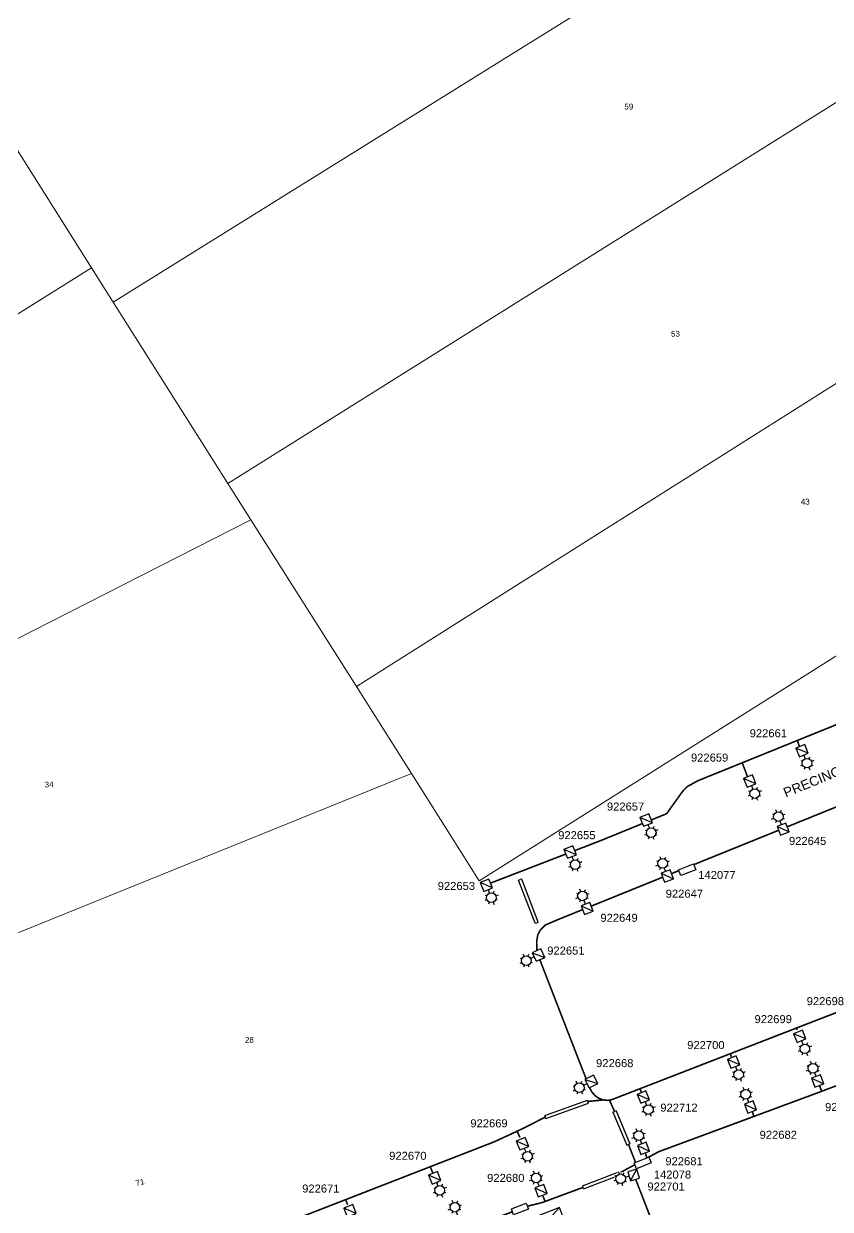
# Model space of a CAD drawing. Header units: metres. Extents: x 303957 to 307239, y 6268736 to 6272503.
# Drawn here: x 305574.5 to 305826.3, y 6269941.9 to 6270312.1 of the extents above; entities that cross this region are included whole.
import ezdxf
from ezdxf.enums import TextEntityAlignment as Align

# ---------------------------------------------------------------- set-up
doc = ezdxf.new("R2010")
doc.units = ezdxf.units.M
doc.linetypes.add('IE Trench LV', pattern=[6.5, 5, -1.5])
doc.layers.get('0').update_dxf_attribs({"color": 6})
doc.layers.add('Cadastre Land Parcels_SP_EXT', color=9, linetype='Continuous', lineweight=5)
doc.layers.add('Cadastre Roads_SP_EXT', color=9, linetype='Continuous', lineweight=5)
for name, color, linetype in [('Duct_SP_NEW', 2, 'Continuous'), ('Equip_SP_SL_NEW', 2, 'Continuous'), ('Sub_SP_NEW', 2, 'Continuous'), ('SupportsUG_SP_LV_NEW', 2, 'Continuous'), ('SupportsUG_SP_LV_SL_NEW', 2, 'Continuous'), ('Trench_SP_NEW', 2, 'Continuous')]:
    doc.layers.add(name, color=color, linetype=linetype)
doc.styles.add('POLE_LABEL', font='arial.ttf')
doc.styles.add('SL_LABEL', font='arial.ttf')
doc.styles.get("Standard").update_dxf_attribs({"font": 'arial.ttf'})
doc.linetypes.add('IE Trench HV', pattern='A,7,-0.2,["/",Standard,S=3,R=0,X=0.6,Y=-1.4],-2.5', length=9.7)

# ---------------------------------------------------------------- blocks, each defined once
blk = doc.blocks.new('*U48')
blk.add_wipeout([(-1.485, -1.485), (1.485, -1.485), (1.485, 1.485), (-1.485, 1.485)])
at = {"lineweight": -3}
blk.add_lwpolyline([(-1.485, -1.485), (1.485, -1.485), (1.485, 1.485), (-1.485, 1.485)], close=True, dxfattribs=at)
at = {"flags": 128}
blk.add_lwpolyline([(-1.485, 1.485), (1.485, -1.485)], dxfattribs=at)
at = {"style": 'POLE_LABEL', "flags": 9}
blk.add_attdef('STRUCTURE_PLANT_NUMBER', text='', height=0.2, dxfattribs=at).set_placement((1.5, 0.242), align=Align.MIDDLE_LEFT)
for tag, height, flags, p in [('STREET_CODE', 0.2, 9, (1.5, 0)), ('ASSET_NUM', 2.5, 8, (2, 2)), ('Z', 0.2, 1, (1.5, -2.8)), ('OWNED_BY', 0.2, 9, (1.5, -0.4)), ('OPERATED_BY', 0.2, 9, (1.5, -0.6)), ('STATE', 0.2, 9, (1.5, -1)), ('SUBURB', 0.2, 9, (1.5, -1.8)), ('STREETNAME', 0.2, 9, (1.5, -2)), ('COLUMN_TYPE', 0.2, 9, (1.5, -0.2)), ('USAGE', 0.2, 9, (1.5, -1.2)), ('MAINTAINED_BY', 0.2, 9, (1.5, -0.8)), ('LEGEND', 0.2, 9, (1.5, -1.4)), ('PARENT', 0.2, 9, (1.5, -1.6)), ('LOCATION', 0.2, 9, (1.5, -2.2)), ('NOTES', 0.2, 9, (1.5, -2.4)), ('LABEL_ALIGNMENT', 0.2, 9, (1.5, -2.6))]:
    blk.add_attdef(tag, text='', height=height, dxfattribs=dict(flags=flags)).set_placement(p, align=Align.MIDDLE_LEFT)
blk = doc.blocks.new('*U43')
for tag, height, flags, p in [('ORIENTATION', 0.2, 9, (0, -1.6)), ('OWNED_BY', 0.2, 9, (0, -1.8)), ('STATE', 0.2, 9, (0, -2)), ('CEXIST', 0.2, 9, (0, -2.4)), ('CNEW', 0.2, 9, (0, -2.6)), ('CNUMBER', 0.2, 9, (0, -2.8)), ('CREMOVE', 0.2, 9, (0, -3)), ('CREPLACE', 0.2, 9, (0, -3.2)), ('USAGE', 0.2, 9, (0, -2.2)), ('LKINGHEIGHT', 0.2, 9, (0, -3.4)), ('LBRACKET', 0.2, 9, (0, -3.6)), ('LBRACKETVOCAB', 0.2, 9, (0, -3.8)), ('LNUMBER', 2.5, 8, (1.2, -2.8)), ('LCATEGORY', 0.2, 9, (0, -4)), ('LCHARGE1', 0.2, 9, (0, -4.2)), ('LCHARGE1PERCENT', 0.2, 9, (0, -4.4)), ('LCHARGE2', 0.2, 9, (0, -4.6)), ('LCHARGE2PERCENT', 0.2, 9, (0, -4.8)), ('LCHARGE3', 0.2, 9, (0, -5)), ('LCHARGE3PERCENT', 0.2, 9, (0, -5.2)), ('LEXIST', 0.2, 9, (0, -5.4)), ('LLAMP', 0.2, 9, (0, -5.6)), ('LLAMPVOCAB', 0.2, 9, (0, -5.8)), ('LMAST', 0.2, 9, (0, -6)), ('LMASTVOCAB', 0.2, 9, (0, -6.2)), ('LNEW', 0.2, 9, (0, -6.4)), ('LANTNUMBER', 0.2, 9, (0, -6.6)), ('LOUTREACH', 0.2, 9, (0, -7)), ('LOUTREACHVOCAB', 0.2, 9, (0, -7.2)), ('LRATECODE', 0.2, 9, (0, -7.4)), ('SUBURB', 0.2, 9, (0, -8.6)), ('STREETNAME', 0.2, 9, (0, -8.8)), ('LREMOVE', 0.2, 9, (0, -7.6)), ('LREPLACE', 0.2, 9, (0, -7.8)), ('LTYPE', 0.2, 9, (0, -8)), ('LTYPEVOCAB', 0.2, 9, (0, -8.2)), ('LEGEND', 0.2, 9, (0, -8.4)), ('LOCATION', 0.2, 9, (0, -9)), ('NOTES', 0.2, 9, (0, -9.2)), ('MAINTAINED_BY', 0.2, 9, (0, -9.86))]:
    blk.add_attdef(tag, text='', height=height, dxfattribs=dict(flags=flags)).set_placement(p, align=Align.MIDDLE_LEFT)
at = {"flags": 9}
blk.add_attdef('OPERATED_BY', (0, -9.61), '', height=0.2, dxfattribs=at)
blk.add_wipeout([(0, 4.97), (1.46, 4.18), (2.25, 2.72), (1.46, 1.26), (0, 0.37), (-1.46, 1.26), (-2.25, 2.72), (-1.46, 4.18)])
for p, q in [((-1.46, 4.18), (-1.06, 3.78)), ((0, 4.22), (0, 4.97)), ((1.46, 4.18), (1.06, 3.78)), ((-2.25, 2.72), (-1.5, 2.72)), ((-1.46, 1.26), (-1.06, 1.66)), ((0, 0), (0, 1.22)), ((0, 0), (0, 0)), ((1.46, 1.26), (1.06, 1.66)), ((1.5, 2.72), (2.25, 2.72))]:
    blk.add_line(p, q)
blk.add_circle((0, 2.72), 1.5)
at = {"flags": 1}
blk.add_attdef('Z', (0, 0), '', height=0.2, dxfattribs=at)
at = {"style": 'SL_LABEL'}
for tag, height, flags, p in [('ASSET_NUM', 2.5, 8, (2, 2)), ('STREET_CODE', 0.2, 9, (0, -0.2))]:
    blk.add_attdef(tag, text='', height=height, dxfattribs=dict(at, flags=flags)).set_placement(p, align=Align.MIDDLE_LEFT)
at = {"flags": 9}
for tag, p in [('CONSTRUCTED_VOLTAGE', (0, -0.4)), ('CONTROL_TYPE', (0, -0.6)), ('OPERATING_VOLTAGE', (0, -1.4)), ('LANTERN_PURPOSE', (0, -0.8)), ('LANTERN_TYPE', (0, -1)), ('NO_PHASES', (0, -1.2))]:
    blk.add_attdef(tag, text='', height=0.2, dxfattribs=at).set_placement(p, align=Align.MIDDLE_LEFT)
blk = doc.blocks.new('*U44')
for tag, height, flags, p in [('ORIENTATION', 0.2, 9, (0, -1.6)), ('OWNED_BY', 0.2, 9, (0, -1.8)), ('STATE', 0.2, 9, (0, -2)), ('CEXIST', 0.2, 9, (0, -2.4)), ('CNEW', 0.2, 9, (0, -2.6)), ('CNUMBER', 0.2, 9, (0, -2.8)), ('CREMOVE', 0.2, 9, (0, -3)), ('CREPLACE', 0.2, 9, (0, -3.2)), ('USAGE', 0.2, 9, (0, -2.2)), ('LKINGHEIGHT', 0.2, 9, (0, -3.4)), ('LBRACKET', 0.2, 9, (0, -3.6)), ('LBRACKETVOCAB', 0.2, 9, (0, -3.8)), ('LNUMBER', 2.5, 8, (1.2, -2.8)), ('LCATEGORY', 0.2, 9, (0, -4)), ('LCHARGE1', 0.2, 9, (0, -4.2)), ('LCHARGE1PERCENT', 0.2, 9, (0, -4.4)), ('LCHARGE2', 0.2, 9, (0, -4.6)), ('LCHARGE2PERCENT', 0.2, 9, (0, -4.8)), ('LCHARGE3', 0.2, 9, (0, -5)), ('LCHARGE3PERCENT', 0.2, 9, (0, -5.2)), ('LEXIST', 0.2, 9, (0, -5.4)), ('LLAMP', 0.2, 9, (0, -5.6)), ('LLAMPVOCAB', 0.2, 9, (0, -5.8)), ('LMAST', 0.2, 9, (0, -6)), ('LMASTVOCAB', 0.2, 9, (0, -6.2)), ('LNEW', 0.2, 9, (0, -6.4)), ('LANTNUMBER', 0.2, 9, (0, -6.6)), ('LOUTREACH', 0.2, 9, (0, -7)), ('LOUTREACHVOCAB', 0.2, 9, (0, -7.2)), ('LRATECODE', 0.2, 9, (0, -7.4)), ('SUBURB', 0.2, 9, (0, -8.6)), ('STREETNAME', 0.2, 9, (0, -8.8)), ('LREMOVE', 0.2, 9, (0, -7.6)), ('LREPLACE', 0.2, 9, (0, -7.8)), ('LTYPE', 0.2, 9, (0, -8)), ('LTYPEVOCAB', 0.2, 9, (0, -8.2)), ('LEGEND', 0.2, 9, (0, -8.4)), ('LOCATION', 0.2, 9, (0, -9)), ('NOTES', 0.2, 9, (0, -9.2)), ('MAINTAINED_BY', 0.2, 9, (0, -9.86))]:
    blk.add_attdef(tag, text='', height=height, dxfattribs=dict(flags=flags)).set_placement(p, align=Align.MIDDLE_LEFT)
at = {"flags": 9}
blk.add_attdef('OPERATED_BY', (0, -9.61), '', height=0.2, dxfattribs=at)
blk.add_wipeout([(0, 4.97), (1.46, 4.18), (2.25, 2.72), (1.46, 1.26), (0, 0.36), (-1.46, 1.26), (-2.25, 2.72), (-1.46, 4.18)])
for p, q in [((-1.46, 4.18), (-1.06, 3.78)), ((0, 4.22), (0, 4.97)), ((1.46, 4.18), (1.06, 3.78)), ((-2.25, 2.72), (-1.5, 2.72)), ((-1.46, 1.26), (-1.06, 1.66)), ((0, 0), (0, 1.22)), ((0, 0), (0, 0)), ((1.46, 1.26), (1.06, 1.66)), ((1.5, 2.72), (2.25, 2.72))]:
    blk.add_line(p, q)
blk.add_circle((0, 2.72), 1.5)
at = {"flags": 1}
blk.add_attdef('Z', (0, 0), '', height=0.2, dxfattribs=at)
at = {"style": 'SL_LABEL'}
for tag, height, flags, p in [('ASSET_NUM', 2.5, 8, (2, 2)), ('STREET_CODE', 0.2, 9, (0, -0.2))]:
    blk.add_attdef(tag, text='', height=height, dxfattribs=dict(at, flags=flags)).set_placement(p, align=Align.MIDDLE_LEFT)
at = {"flags": 9}
for tag, p in [('CONSTRUCTED_VOLTAGE', (0, -0.4)), ('CONTROL_TYPE', (0, -0.6)), ('OPERATING_VOLTAGE', (0, -1.4)), ('LANTERN_PURPOSE', (0, -0.8)), ('LANTERN_TYPE', (0, -1)), ('NO_PHASES', (0, -1.2))]:
    blk.add_attdef(tag, text='', height=0.2, dxfattribs=at).set_placement(p, align=Align.MIDDLE_LEFT)
blk = doc.blocks.new('SUB_PADMOUNT_NEW')
for p, q in [((-3.84, 1.92), (3.84, -1.92)), ((3.84, 1.92), (-3.84, -1.92))]:
    blk.add_line(p, q)
blk.add_lwpolyline([(-3.84, -1.92), (3.84, -1.92), (3.84, 1.92), (-3.84, 1.92)], close=True)
for tag, height, flags, p in [('STREET_CODE', 0.2, 9, (1.5, 0)), ('ASSET_NUM', 2.5, 8, (2, 2)), ('OPERATING_VOLTAGE', 0.2, 9, (1.5, -0.4)), ('ORIENTATION', 0.2, 9, (1.5, -0.6)), ('OWNED_BY', 0.2, 9, (1.5, -0.8)), ('OPERATED_BY', 0.2, 9, (1.5, -1)), ('CONSTRUCTED_VOLTAGE', 0.2, 9, (1.5, -1.4)), ('SECONDARY_VOLTAGE', 0.2, 9, (1.5, -1.6)), ('STATE', 0.2, 9, (1.5, -1.8)), ('SUBSTATION_TYPE', 0.2, 9, (1.5, -2.2)), ('SUBURB', 0.2, 9, (1.5, -2.8)), ('STREETNAME', 0.2, 9, (1.5, -3)), ('Z', 0.2, 1, (1.5, -3.6)), ('NO_PHASES', 0.2, 9, (1.5, -0.2)), ('MAINTAINED_BY', 0.2, 9, (1.5, -1.2)), ('PARENT', 0.2, 9, (1.5, -2)), ('USAGE', 0.2, 9, (1.5, -2.4)), ('LEGEND', 0.2, 9, (1.5, -2.6)), ('LOCATION', 0.2, 9, (1.5, -3.2)), ('NOTES', 0.2, 9, (1.5, -3.4))]:
    blk.add_attdef(tag, text='', height=height, dxfattribs=dict(flags=flags)).set_placement(p, align=Align.MIDDLE_LEFT)
blk = doc.blocks.new('PILLAR_NEW')
blk.add_wipeout([(-2.47, 0.99), (2.47, 0.99), (2.47, -0.99), (-2.47, -0.99)])
at = {"lineweight": -3}
blk.add_lwpolyline([(-2.47, 0.99), (2.47, 0.99), (2.47, -0.99), (-2.47, -0.99)], close=True, dxfattribs=at)
for tag, height, flags, p in [('ASSET_NUM', 2.5, 8, (2, 4)), ('STREET_CODE', 0.2, 9, (1.5, 2)), ('OWNED_BY', 0.2, 9, (1.5, 1.8)), ('OPERATED_BY', 0.2, 9, (1.5, 1.6)), ('STATE', 0.2, 9, (1.5, 1.2)), ('SUPPORT_TYPE', 0.2, 9, (1.5, 1)), ('SUBURB', 0.2, 9, (1.5, 0.2)), ('STREETNAME', 0.2, 9, (1.5, 0)), ('MAINTAINED_BY', 0.2, 9, (1.5, 1.4)), ('USAGE', 0.2, 9, (1.5, 0.8)), ('LEGEND', 0.2, 9, (1.5, 0.6)), ('PARENT', 0.2, 9, (1.5, 0.4)), ('Z', 0.2, 1, (1.5, -0.6)), ('LOCATION', 0.2, 9, (1.5, -0.2)), ('NOTES', 0.2, 9, (1.5, -0.4))]:
    blk.add_attdef(tag, text='', height=height, dxfattribs=dict(flags=flags)).set_placement(p, align=Align.MIDDLE_LEFT)

msp = doc.modelspace()

# ---------------------------------------------------------------- linework, layer by layer
at = {"layer": 'Cadastre Land Parcels_SP_EXT', "linetype": 'Continuous'}
for points in [[(305729.91, 6270225.96), (305862.21, 6270308.85), (305876.18, 6270317.61), (305840.79, 6270373.45), (305818.13, 6270359.36), (305728.41, 6270303.56), (305602.41, 6270225.2), (305638.29, 6270168.56), (305729.91, 6270225.96)], [(305731.6, 6270138.72), (305911.48, 6270252.4), (305915.74, 6270255.09), (305876.18, 6270317.61), (305862.21, 6270308.85), (305729.91, 6270225.96), (305638.29, 6270168.56), (305645.43, 6270157.21), (305678.44, 6270105.12), (305731.6, 6270138.72)], [(305563.49, 6270286.78), (305551.43, 6270305.83), (305342.63, 6270173.44), (305385.96, 6270104.54), (305595.68, 6270235.89), (305563.49, 6270286.78)], [(305423.75, 6270044.37), (305645.43, 6270157.21), (305638.29, 6270168.56), (305602.41, 6270225.2), (305595.68, 6270235.89), (305385.96, 6270104.54), (305423.75, 6270044.37)], [(305678.44, 6270105.12), (305645.43, 6270157.21), (305423.75, 6270044.37), (305462.05, 6269983.48), (305695.56, 6270077.98), (305678.44, 6270105.12)]]:
    msp.add_lwpolyline(points, close=True, dxfattribs=at)
msp.add_lwpolyline([(305922.03, 6270245.14), (305915.74, 6270255.09), (305911.48, 6270252.4), (305731.6, 6270138.72), (305678.44, 6270105.12), (305695.56, 6270077.98), (305716.75, 6270044.46), (305954.29, 6270194.09), (305933.03, 6270227.73), (305924.67, 6270240.96)], dxfattribs=at)
at = {"layer": 'Duct_SP_NEW'}
for p, q in [((305729.02, 6270044.66), (305729.51, 6270044.85)), ((305734.2, 6270031.21), (305729.02, 6270044.66)), ((305729.99, 6270045.03), (305729.51, 6270044.85)), ((305735.17, 6270031.58), (305729.99, 6270045.03)), ((305734.2, 6270031.21), (305734.69, 6270031.4)), ((305735.17, 6270031.58), (305734.69, 6270031.4)), ((305737.17, 6269971.19), (305737.35, 6269970.7)), ((305758.48, 6269972.27), (305758.96, 6269972.47)), ((305759.44, 6269972.67), (305758.96, 6269972.47)), ((305737.53, 6269970.21), (305737.35, 6269970.7)), ((305748.94, 6269949.22), (305759.81, 6269953.44)), ((305759.81, 6269953.44), (305760, 6269952.95)), ((305760.19, 6269952.47), (305760, 6269952.95)), ((305748.94, 6269949.22), (305749.13, 6269948.74)), ((305749.32, 6269948.25), (305760.19, 6269952.47)), ((305749.32, 6269948.25), (305749.13, 6269948.74))]:
    msp.add_line(p, q, dxfattribs=at)
at = {"layer": 'Trench_SP_NEW', "linetype": 'IE Trench HV', "const_width": 0.5, "flags": 128}
for points, elevation in [([(305734.74, 6270022.5), (305734.66, 6270025.53), (305735.03, 6270027.67), (305735.89, 6270029.24), (305737.37, 6270030.66), (305741.2, 6270032.32), (305773.04, 6270045.21), (305873.61, 6270085.93), (305973.71, 6270126.46)], 61.79), ([(305755.03, 6269976.19), (305753.98, 6269976.61), (305752.83, 6269977.46), (305751.86, 6269978.6), (305751.2, 6269979.85), (305746.93, 6269990.78), (305734.85, 6270021.92)], 59.62)]:
    msp.add_lwpolyline(points, dxfattribs=dict(at, elevation=elevation))
at = {"layer": 'Trench_SP_NEW', "linetype": 'IE Trench LV', "const_width": 0.5, "flags": 128}
for points, elevation in [([(306002.08, 6270080.1), (306002.04, 6270078.32), (306000.91, 6270074.81), (305999.38, 6270072.44), (305996.23, 6270069.54), (305993.51, 6270068.04), (305986.7, 6270065.36), (305960.48, 6270055.18), (305948.48, 6270050.53), (305944.38, 6270048.86), (305941.73, 6270047.55), (305940.31, 6270046.88), (305937.48, 6270045.72), (305934.2, 6270044.45), (305901.57, 6270031.79), (305861.95, 6270016.42), (305797.38, 6269991.37), (305761.26, 6269977.36), (305758.91, 6269976.45), (305757.91, 6269976.08), (305756.9, 6269975.92), (305755.33, 6269976.07), (305755.03, 6269976.19)], 59.62), ([(305767.4, 6269978.33), (305766.92, 6269979.56)], 0.24), ([(305558.49, 6269881.38), (305561.28, 6269882.31), (305565.29, 6269884.7), (305571.25, 6269888.38), (305592.52, 6269901.53), (305610.57, 6269912.96), (305619.28, 6269919.3), (305624.67, 6269923.02), (305630.22, 6269926.4), (305634.73, 6269928.77), (305637.98, 6269930.26), (305641.29, 6269931.69), (305644.61, 6269933.08), (305718.01, 6269961.65), (305721.32, 6269962.94), (305725.74, 6269964.97), (305730.94, 6269967.41), (305737.35, 6269970.7)], 62.71)]:
    msp.add_lwpolyline(points, dxfattribs=dict(at, elevation=elevation))
for points in [[(305775.28, 6270065.45), (305754.63, 6270057.02), (305741.18, 6270051.83), (305717.52, 6270042.7)], [(305816.01, 6269997.89), (305815.78, 6269998.51)], [(305795.49, 6269989.5), (305795.1, 6269990.49)], [(305758.96, 6269972.51), (305757.39, 6269976)], [(305729.46, 6269964.33), (305728.55, 6269966.29)], [(305763.34, 6269962.17), (305766.01, 6269955.28)]]:
    msp.add_lwpolyline(points, dxfattribs=at)
at = {"layer": 'Trench_SP_NEW', "linetype": 'IE Trench HV', "const_width": 0.5, "flags": 128}
for points in [[(305760, 6269952.95), (305760, 6269952.95), (305772.71, 6269959.87), (305787.64, 6269965.4), (305822.41, 6269978.29), (305849.87, 6269988.67), (305885.27, 6270002.41), (305966.97, 6270034.1), (305993.72, 6270044.48), (305996.23, 6270045.45), (305997.66, 6270045.83), (305999.5, 6270046.06), (306002.57, 6270045.79), (306004.9, 6270045.01), (306006.69, 6270044.02), (306009.11, 6270041.89), (306010.66, 6270039.6), (306011.36, 6270038), (306012.09, 6270035.42), (306020.93, 6269998.92), (306021.86, 6269994.55), (306022.6, 6269990.71), (306023.77, 6269978.97), (306026.79, 6269962.33)], [(305822.94, 6269980.6), (305823.65, 6269978.76)], [(305801.98, 6269972.47), (305802.47, 6269970.9)], [(305768.58, 6269959.58), (305769.42, 6269956.6)], [(305765.62, 6269951.17), (305766.87, 6269947.94), (305771.41, 6269936.23), (305795.06, 6269875.28), (305796.43, 6269873.23)], [(305736.52, 6269946.36), (305737.26, 6269944.43)]]:
    msp.add_lwpolyline(points, dxfattribs=at)

# ---------------------------------------------------------------- block references
at = {"layer": 'Sub_SP_NEW', "linetype": 'IE Trench LV', "rotation": 201.5124287218865}
msp.add_blockref('SUB_PADMOUNT_NEW', (305738.91, 6269939.32), dxfattribs=at)

# ---------------------------------------------------------------- texts
at = {"layer": 'Cadastre Land Parcels_SP_EXT', "linetype": 'Continuous'}
for s, p in [('59', (305762.04, 6270285.32)), ('53', (305776.59, 6270214.39)), ('43', (305817.11, 6270161.95)), ('34', (305581.05, 6270073.63)), ('28', (305643.58, 6269993.9))]:
    msp.add_text(s, height=1.8, dxfattribs=at).set_placement(p)
msp.add_text('71', height=1.8, rotation=13.4332, dxfattribs=at).set_placement((305609.68, 6269949.15))

# ---------------------------------------------------------------- next in the draw order: block references
at = {"layer": 'Equip_SP_SL_NEW'}
for name, p, rotation in [('*U44', (305818.06, 6270083.74), 201.8767882797694), ('*U44', (305811.09, 6270061.99, 60.61), 20.61774526793839), ('*U44', (305769.41, 6270062.05), 201.8767882797694), ('*U44', (305745.68, 6270052.06), 201.8767882797694), ('*U44', (305774.94, 6270047.36, 61.39), 20.61774526793839), ('*U44', (305719.51, 6270041.73), 201.8767882797694), ('*U44', (305749.92, 6270037.22, 61.93), 20.61774526793839), ('*U43', (305733.89, 6270020.68, 61.79), 114.402253701903), ('*U44', (305817.37, 6269994.53), 201.8767882797694)]:
    msp.add_blockref(name, p, dxfattribs=dict(at, rotation=rotation))
at = {"layer": 'SupportsUG_SP_LV_SL_NEW'}
ref = msp.add_blockref('*U48', (305767.97, 6269976.96, 0.24), dxfattribs=dict(at, rotation=201.8767882797694))
ref.add_attrib('ASSET_NUM', '922712', dxfattribs={"layer": '0', "height": 2.5}).set_placement((305773.26, 6269973.65, 0.24), align=Align.MIDDLE_LEFT)
ref = msp.add_blockref('*U48', (305801.42, 6269973.85), dxfattribs=dict(at, rotation=20.61774526793839))
ref.add_attrib('ASSET_NUM', '922682', dxfattribs={"layer": '0', "height": 2.5}).set_placement((305804.26, 6269965.18), align=Align.MIDDLE_LEFT)
ref = msp.add_blockref('*U48', (305768.01, 6269960.96), dxfattribs=dict(at, rotation=20.61774526793839))
ref.add_attrib('ASSET_NUM', '922681', dxfattribs={"layer": '0', "height": 2.5}).set_placement((305774.85, 6269956.92), align=Align.MIDDLE_LEFT)
ref = msp.add_blockref('*U48', (305702.85, 6269951.73), dxfattribs=dict(at, rotation=201.8767882797694))
ref.add_attrib('ASSET_NUM', '922670', dxfattribs={"layer": '0', "height": 2.5}).set_placement((305688.63, 6269958.62), align=Align.MIDDLE_LEFT)
ref = msp.add_blockref('*U48', (305736, 6269947.75), dxfattribs=dict(at, rotation=20.61774526793839))
ref.add_attrib('ASSET_NUM', '922680', dxfattribs={"layer": '0', "height": 2.5}).set_placement((305719.21, 6269951.71), align=Align.MIDDLE_LEFT)
ref = msp.add_blockref('*U48', (305676.4, 6269941.45), dxfattribs=dict(at, rotation=201.2042166549453))
ref.add_attrib('ASSET_NUM', '922671', dxfattribs={"layer": '0', "height": 2.5}).set_placement((305661.47, 6269948.39), align=Align.MIDDLE_LEFT)

# ---------------------------------------------------------------- next in the draw order: linework, layer by layer
at = {"layer": 'Trench_SP_NEW', "linetype": 'IE Trench LV', "const_width": 0.5, "flags": 128}
for points in [[(305702.2, 6269953.34), (305701.47, 6269955.21)], [(305675.63, 6269943.36), (305675.02, 6269944.92)]]:
    msp.add_lwpolyline(points, dxfattribs=at)

# ---------------------------------------------------------------- next in the draw order: block references
at = {"layer": 'Equip_SP_SL_NEW'}
for p, rotation in [((305801.73, 6270074.25), 201.8767882797694), ((305821.9, 6269983.38), 20.61774526793839), ((305800.9, 6269975.24), 20.61774526793839), ((305768.53, 6269975.58, 0.24), 201.8767882797694), ((305767.49, 6269962.35), 20.61774526793839), ((305735.48, 6269949.14), 20.61774526793839), ((305703.4, 6269950.35), 201.8767882797694)]:
    msp.add_blockref('*U44', p, dxfattribs=dict(at, rotation=rotation))
at = {"layer": 'SupportsUG_SP_LV_SL_NEW'}
ref = msp.add_blockref('*U48', (305817.51, 6270085.12), dxfattribs=dict(at, rotation=201.8767882797694))
ref.add_attrib('ASSET_NUM', '922661', dxfattribs={"layer": '0', "height": 2.5}).set_placement((305801.16, 6270090.55), align=Align.MIDDLE_LEFT)
ref = msp.add_blockref('*U48', (305768.85, 6270063.43), dxfattribs=dict(at, rotation=201.8767882797694))
ref.add_attrib('ASSET_NUM', '922657', dxfattribs={"layer": '0', "height": 2.5}).set_placement((305756.6, 6270067.67), align=Align.MIDDLE_LEFT)
ref = msp.add_blockref('*U48', (305745.13, 6270053.44), dxfattribs=dict(at, rotation=201.8767882797694))
ref.add_attrib('ASSET_NUM', '922655', dxfattribs={"layer": '0', "height": 2.5}).set_placement((305741.39, 6270058.73), align=Align.MIDDLE_LEFT)
ref = msp.add_blockref('*U48', (305811.62, 6270060.6, 60.61), dxfattribs=dict(at, rotation=20.61774526793839))
ref.add_attrib('ASSET_NUM', '922645', dxfattribs={"layer": '0', "height": 2.5}).set_placement((305813.43, 6270056.94, 60.61), align=Align.MIDDLE_LEFT)
ref = msp.add_blockref('*U48', (305775.47, 6270045.97, 61.39), dxfattribs=dict(at, rotation=20.61774526793839))
ref.add_attrib('ASSET_NUM', '922647', dxfattribs={"layer": '0', "height": 2.5}).set_placement((305774.96, 6270040.46, 61.39), align=Align.MIDDLE_LEFT)
ref = msp.add_blockref('*U48', (305718.96, 6270043.11), dxfattribs=dict(at, rotation=201.8767882797694))
ref.add_attrib('ASSET_NUM', '922653', dxfattribs={"layer": '0', "height": 2.5}).set_placement((305703.78, 6270042.88), align=Align.MIDDLE_LEFT)
ref = msp.add_blockref('*U48', (305750.44, 6270035.83, 61.93), dxfattribs=dict(at, rotation=20.61774526793839))
ref.add_attrib('ASSET_NUM', '922649', dxfattribs={"layer": '0', "height": 2.5}).set_placement((305754.56, 6270032.93, 61.93), align=Align.MIDDLE_LEFT)
ref = msp.add_blockref('*U48', (305735.24, 6270021.3, 61.79), dxfattribs=dict(at, rotation=24.402253701903))
ref.add_attrib('ASSET_NUM', '922651', dxfattribs={"layer": '0', "height": 2.5}).set_placement((305737.96, 6270022.69, 61.79), align=Align.MIDDLE_LEFT)
ref = msp.add_blockref('*U48', (305816.81, 6269995.91), dxfattribs=dict(at, rotation=201.8767882797694))
ref.add_attrib('ASSET_NUM', '922699', dxfattribs={"layer": '0', "height": 2.5}).set_placement((305802.69, 6270001.29), align=Align.MIDDLE_LEFT)
ref = msp.add_blockref('*U48', (305751.73, 6269981.81), dxfattribs=dict(at, rotation=27.37626582457909))
ref.add_attrib('ASSET_NUM', '922668', dxfattribs={"layer": '0', "height": 2.5}).set_placement((305753.22, 6269987.55), align=Align.MIDDLE_LEFT)
ref = msp.add_blockref('*U48', (305764.93, 6269952.63), dxfattribs=dict(at, rotation=106.5418243549145))
ref.add_attrib('ASSET_NUM', '922701', dxfattribs={"layer": '0', "height": 2.5}).set_placement((305769.25, 6269949.02), align=Align.MIDDLE_LEFT)

# ---------------------------------------------------------------- next in the draw order: linework, layer by layer
at = {"layer": 'Duct_SP_NEW'}
for p, q in [((305758.48, 6269972.27), (305762.82, 6269961.95)), ((305759.44, 6269972.67), (305763.78, 6269962.35)), ((305762.82, 6269961.95), (305763.3, 6269962.15)), ((305763.78, 6269962.35), (305763.3, 6269962.15))]:
    msp.add_line(p, q, dxfattribs=at)
at = {"layer": 'Trench_SP_NEW', "linetype": 'IE Trench LV', "const_width": 0.5, "flags": 128}
msp.add_lwpolyline([(305815.97, 6270088.45), (305816.71, 6270086.44)], dxfattribs=at)
at = {"layer": 'Trench_SP_NEW', "linetype": 'IE Trench HV', "const_width": 0.5, "flags": 128}
msp.add_lwpolyline([(305749.13, 6269948.74), (305736.26, 6269943.97)], dxfattribs=at)

# ---------------------------------------------------------------- next in the draw order: block references
at = {"layer": 'Equip_SP_SL_NEW'}
for name, p, rotation in [('*U44', (305796.69, 6269986.51), 201.8767882797694), ('*U43', (305750.41, 6269981.13), 117.3762658245791), ('*U44', (305730.81, 6269960.98), 201.8767882797694), ('*U44', (305763.51, 6269952.21), 106.5418243549145), ('*U44', (305710.09, 6269940.01), 20.61774526793839)]:
    msp.add_blockref(name, p, dxfattribs=dict(at, rotation=rotation))
at = {"layer": 'SupportsUG_SP_LV_NEW'}
ref = msp.add_blockref('PILLAR_NEW', (305781.65, 6270047.94, 61.26), dxfattribs=dict(at, rotation=21.52127260956281))
ref.add_attrib('ASSET_NUM', '142077', dxfattribs={"layer": '0', "height": 2.5}).set_placement((305785.12, 6270046.3, 61.26), align=Align.MIDDLE_LEFT)
at = {"layer": 'SupportsUG_SP_LV_SL_NEW'}
ref = msp.add_blockref('*U48', (305801.17, 6270075.63), dxfattribs=dict(at, rotation=201.8767882797694))
ref.add_attrib('ASSET_NUM', '922659', dxfattribs={"layer": '0', "height": 2.5}).set_placement((305782.83, 6270082.95), align=Align.MIDDLE_LEFT)
ref = msp.add_blockref('*U48', (305833.56, 6270002.4), dxfattribs=dict(at, rotation=201.8767882797694))
ref.add_attrib('ASSET_NUM', '922698', dxfattribs={"layer": '0', "height": 2.5}).set_placement((305818.96, 6270006.9), align=Align.MIDDLE_LEFT)
ref = msp.add_blockref('*U48', (305822.42, 6269981.99), dxfattribs=dict(at, rotation=20.61774526793839))
ref.add_attrib('ASSET_NUM', '922683', dxfattribs={"layer": '0', "height": 2.5}).set_placement((305824.72, 6269973.85), align=Align.MIDDLE_LEFT)

# ---------------------------------------------------------------- next in the draw order: texts
at = {"layer": 'Cadastre Roads_SP_EXT'}
msp.add_text('PRECINCT       ROAD          B ', height=3, rotation=22.1644, dxfattribs=at).set_placement((305812.44, 6270070.45, 60.05))

# ---------------------------------------------------------------- next in the draw order: linework, layer by layer
at = {"layer": 'Duct_SP_NEW'}
for p, q in [((305737.17, 6269971.19), (305750.5, 6269976.01)), ((305737.53, 6269970.21), (305750.85, 6269975.03)), ((305750.5, 6269976.01), (305750.67, 6269975.52)), ((305750.85, 6269975.03), (305750.67, 6269975.52))]:
    msp.add_line(p, q, dxfattribs=at)
at = {"layer": 'Trench_SP_NEW', "linetype": 'IE Trench LV', "const_width": 0.5, "flags": 128}
for points, elevation in [([(305775.28, 6270065.45), (305776.9, 6270067.76), (305780.29, 6270072.5), (305781.67, 6270073.89), (305785.02, 6270075.74), (305791.45, 6270078.34), (305831.31, 6270094.48), (305879.51, 6270113.99)], 61.14), ([(305750.61, 6269975.57), (305755.46, 6269976.06)], 60.34)]:
    msp.add_lwpolyline(points, dxfattribs=dict(at, elevation=elevation))
msp.add_lwpolyline([(305800.49, 6270076.96), (305798.84, 6270081.34)], dxfattribs=at)
at = {"layer": 'Trench_SP_NEW', "linetype": 'IE Trench HV', "const_width": 0.5, "elevation": 62.24, "flags": 128}
msp.add_lwpolyline([(305580.96, 6269867.97), (305589.8, 6269875.76), (305598.48, 6269881.82), (305608.24, 6269888.03), (305622.84, 6269896.44), (305633.11, 6269901.77), (305646.17, 6269907.89), (305658.83, 6269913.76), (305673.87, 6269920.54), (305689.72, 6269926.76), (305699.04, 6269930.37), (305714.22, 6269936.26), (305728.55, 6269941.69), (305731.79, 6269942.87), (305736.26, 6269943.97)], dxfattribs=at)

# ---------------------------------------------------------------- next in the draw order: block references
at = {"layer": 'SupportsUG_SP_LV_NEW'}
ref = msp.add_blockref('PILLAR_NEW', (305767.78, 6269956.39), dxfattribs=dict(at, rotation=21.52127260956281))
ref.add_attrib('ASSET_NUM', '142078', dxfattribs={"layer": '0', "height": 2.5}).set_placement((305771.24, 6269952.75), align=Align.MIDDLE_LEFT)
at = {"layer": 'SupportsUG_SP_LV_SL_NEW'}
ref = msp.add_blockref('*U48', (305796.14, 6269987.88), dxfattribs=dict(at, rotation=201.8767882797694))
ref.add_attrib('ASSET_NUM', '922700', dxfattribs={"layer": '0', "height": 2.5}).set_placement((305781.67, 6269993.19), align=Align.MIDDLE_LEFT)
ref = msp.add_blockref('*U48', (305730.25, 6269962.36), dxfattribs=dict(at, rotation=201.8767882797694))
ref.add_attrib('ASSET_NUM', '922669', dxfattribs={"layer": '0', "height": 2.5}).set_placement((305713.96, 6269968.76), align=Align.MIDDLE_LEFT)

# ---------------------------------------------------------------- next in the draw order: block references
at = {"layer": 'SupportsUG_SP_LV_NEW'}
ref = msp.add_blockref('PILLAR_NEW', (305729.42, 6269942), dxfattribs=dict(at, rotation=19.95423594299191))
ref.add_attrib('ASSET_NUM', '145159', dxfattribs={"layer": '0', "height": 2.5}).set_placement((305721.64, 6269936.38), align=Align.MIDDLE_LEFT)

doc.saveas('drawing.dxf')
